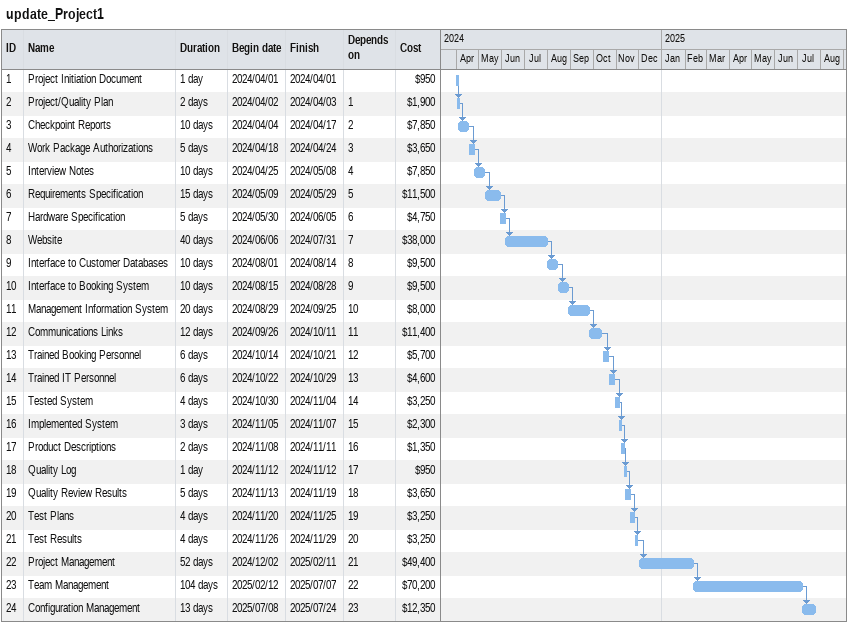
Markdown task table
update_Project1

| ID | Task | Duration | Start | Finish | Predecessors | Cost ($) |
|---|---|---|---|---|---|---|
| 1 | Project Initiation Document | 1d | 2024-04-01 | 2024-04-01 |  | 950 |
| 2 | Project/Quality Plan | 2d | 2024-04-02 | 2024-04-03 | 1 | 1900 |
| 3 | Checkpoint Reports | 10d | 2024-04-04 | 2024-04-17 | 2 | 7850 |
| 4 | Work Package Authorizations | 5d | 2024-04-18 | 2024-04-24 | 3 | 3650 |
| 5 | Interview Notes | 10d | 2024-04-25 | 2024-05-08 | 4 | 7850 |
| 6 | Requirements Specification | 15d | 2024-05-09 | 2024-05-29 | 5 | 11500 |
| 7 | Hardware Specification | 5d | 2024-05-30 | 2024-06-05 | 6 | 4750 |
| 8 | Website | 40d | 2024-06-06 | 2024-07-31 | 7 | 38000 |
| 9 | Interface to Customer Databases | 10d | 2024-08-01 | 2024-08-14 | 8 | 9500 |
| 10 | Interface to Booking System | 10d | 2024-08-15 | 2024-08-28 | 9 | 9500 |
| 11 | Management Information System | 20d | 2024-08-29 | 2024-09-25 | 10 | 8000 |
| 12 | Communications Links | 12d | 2024-09-26 | 2024-10-11 | 11 | 11400 |
| 13 | Trained Booking Personnel | 6d | 2024-10-14 | 2024-10-21 | 12 | 5700 |
| 14 | Trained IT Personnel | 6d | 2024-10-22 | 2024-10-29 | 13 | 4600 |
| 15 | Tested System | 4d | 2024-10-30 | 2024-11-04 | 14 | 3250 |
| 16 | Implemented System | 3d | 2024-11-05 | 2024-11-07 | 15 | 2300 |
| 17 | Product Descriptions | 2d | 2024-11-08 | 2024-11-11 | 16 | 1350 |
| 18 | Quality Log | 1d | 2024-11-12 | 2024-11-12 | 17 | 950 |
| 19 | Quality Review Results | 5d | 2024-11-13 | 2024-11-19 | 18 | 3650 |
| 20 | Test Plans | 4d | 2024-11-20 | 2024-11-25 | 19 | 3250 |
| 21 | Test Results | 4d | 2024-11-26 | 2024-11-29 | 20 | 3250 |
| 22 | Project Management | 52d | 2024-12-02 | 2025-02-11 | 21 | 49400 |
| 23 | Team Management | 104d | 2025-02-12 | 2025-07-07 | 22 | 70200 |
| 24 | Configuration Management | 13d | 2025-07-08 | 2025-07-24 | 23 | 12350 |
